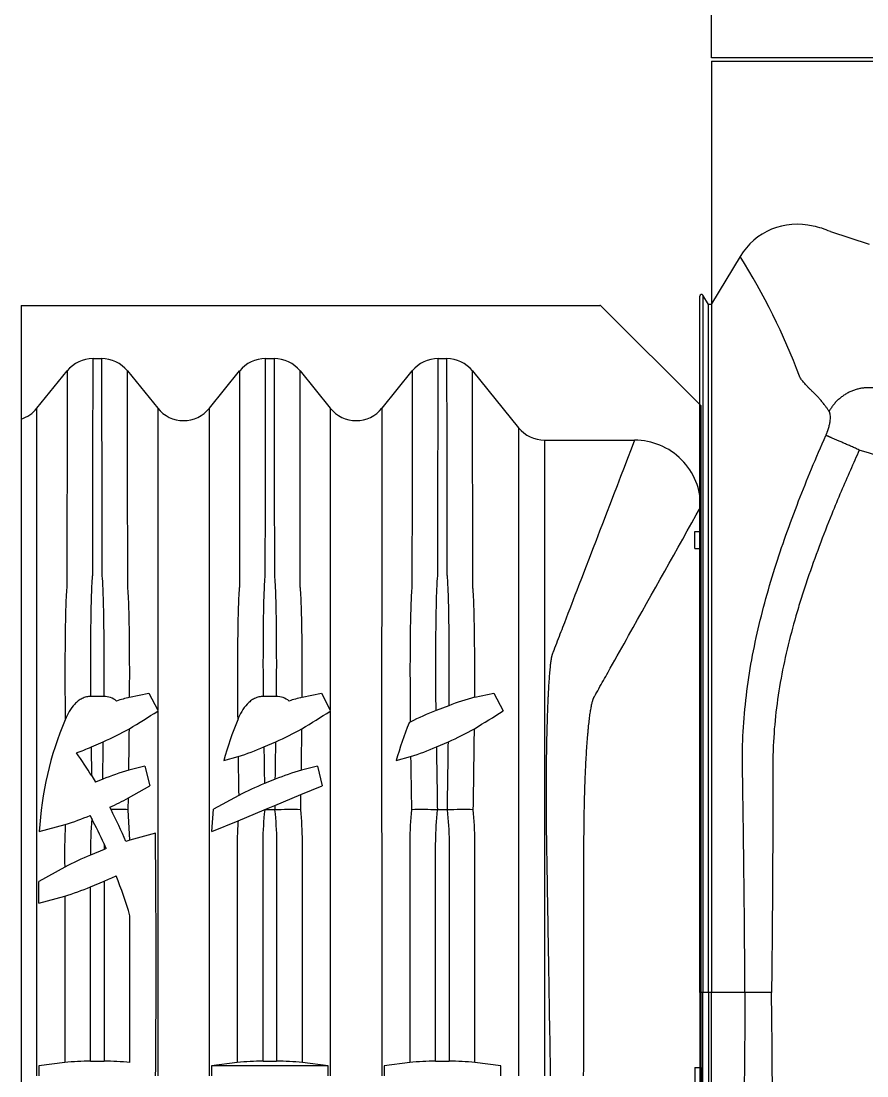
# Model space of a CAD drawing. Header units: millimetres. Extents: x -455371 to 117772, y -78417 to 116564.
# Drawn here: x -23326 to -23073.1, y 54561 to 54876.5 of the extents above; entities that cross this region are included whole.
import ezdxf

# ---------------------------------------------------------------- set-up
doc = ezdxf.new("R2010")
doc.units = ezdxf.units.MM
doc.layers.get('0').update_dxf_attribs({"color": 255})
doc.layers.add('BETON-STOP', color=141, linetype='Continuous')
doc.layers.add('Contorno-Cupolex', color=3, linetype='Continuous')
doc.layers.add('quote', color=5, linetype='Continuous', lineweight=15)

# ---------------------------------------------------------------- blocks, each defined once
blk = doc.blocks.new('Cupolex H50')
at = {"layer": 'Contorno-Cupolex', "linetype": 'Continuous'}
for p, q in [((19693.208, 10220.335), (19700.449, 10220.335)), ((19693.208, 10220.335), (19693.208, 10213.095)), ((19696.753, 10215.25), (19697.911, 10214.873)), ((19694.056, 10214.506), (19693.208, 10213.095)), ((19692.858, 10192.535), (19692.858, 10213.322)), ((19693.116, 10213.074), (19692.951, 10213.348)), ((19693.201, 10213.074), (19693.116, 10213.074)), ((19693.208, 10213.087), (19693.201, 10213.074)), ((19693.208, 10213.095), (19693.208, 10213.087)), ((19692.951, 10192.535), (19692.858, 10192.535)), ((19692.858, 10192.535), (19692.858, 10171.748)), ((19693.116, 10192.535), (19692.951, 10192.535)), ((19693.201, 10192.535), (19693.116, 10192.535)), ((19694.204, 10192.535), (19693.201, 10192.535)), ((19694.997, 10192.535), (19694.204, 10192.535)), ((19693.208, 10164.735), (19693.208, 10171.976)), ((19700.925, 10164.735), (19693.208, 10164.735))]:
    blk.add_line(p, q, dxfattribs=at)
for centre, radius, start, end in [((19695.76, 10213.483), 1.987, 76.0465, 149.0112), ((19695.909, 10213.465), 1.974, 64.6949, 80.3702), ((19677.789, 10204.197), 19.259, 20.4679, 32.3618), ((19692.908, 10213.323), 0.0499, 30.9627, 180.7224), ((19671.606, 10128.32), 84.511, 68.63581, 72.07511)]:
    blk.add_arc(centre, radius, start, end, dxfattribs=at)
for points, knots in [([(19692.951, 10213.348), (19692.951, 10211.819), (19692.951, 10210.284), (19692.951, 10208.366), (19692.951, 10207.982), (19692.951, 10207.407), (19692.951, 10207.215), (19692.951, 10206.999), (19692.951, 10206.975), (19692.951, 10206.928), (19692.951, 10206.905), (19692.951, 10206.823), (19692.951, 10206.751), (19692.951, 10206.485), (19692.951, 10206.231), (19692.951, 10205.762), (19692.951, 10205.591), (19692.951, 10205.219), (19692.951, 10205.016), (19692.951, 10204.369), (19692.951, 10203.893), (19692.951, 10203.114), (19692.951, 10202.842), (19692.951, 10202.285), (19692.951, 10202.001), (19692.951, 10201.421), (19692.951, 10201.126), (19692.951, 10200.525), (19692.951, 10200.217), (19692.951, 10199.756), (19692.951, 10199.602), (19692.951, 10199.427), (19692.951, 10199.405), (19692.951, 10199.383)], [0, 0, 0, 0, 0.5, 0.5, 0.625, 0.625, 0.6875, 0.6875, 0.6953125, 0.6953125, 0.703125, 0.703125, 0.71875, 0.71875, 0.75, 0.75, 0.765625, 0.765625, 0.78125, 0.78125, 0.8125, 0.8125, 0.828125, 0.828125, 0.84375, 0.84375, 0.859375, 0.859375, 0.875, 0.875, 0.8828125, 0.8828125, 0.8839302, 0.8839302, 0.8839302, 0.8839302]), ([(19693.116, 10192.535), (19693.116, 10193.816), (19693.116, 10195.097), (19693.116, 10197.018), (19693.116, 10197.659), (19693.116, 10198.46), (19693.116, 10198.621), (19693.116, 10198.942), (19693.116, 10199.104), (19693.116, 10199.39), (19693.116, 10199.514), (19693.116, 10199.767), (19693.116, 10199.896), (19693.116, 10200.537), (19693.116, 10201.023), (19693.116, 10201.973), (19693.116, 10202.439), (19693.116, 10203.761), (19693.116, 10204.543), (19693.116, 10205.471), (19693.116, 10205.74), (19693.116, 10206.182), (19693.116, 10206.355), (19693.116, 10206.517), (19693.116, 10206.547), (19693.116, 10206.586), (19693.116, 10206.598), (19693.116, 10206.622), (19693.116, 10206.633), (19693.116, 10206.693), (19693.116, 10206.743), (19693.116, 10206.894), (19693.116, 10206.994), (19693.116, 10207.497), (19693.116, 10207.899), (19693.116, 10209.911), (19693.116, 10211.52), (19693.116, 10213.074)], [0, 0, 0, 0, 0.0625, 0.0625, 0.09375, 0.09375, 0.101562, 0.101562, 0.109375, 0.109375, 0.117187, 0.117187, 0.125, 0.125, 0.15625, 0.15625, 0.1875, 0.1875, 0.25, 0.25, 0.28125, 0.28125, 0.3125, 0.3125, 0.320312, 0.320312, 0.324219, 0.324219, 0.328125, 0.328125, 0.34375, 0.34375, 0.375, 0.375, 0.5, 0.5, 1, 1, 1, 1]), ([(19693.201, 10213.074), (19693.201, 10211.52), (19693.201, 10209.911), (19693.201, 10207.899), (19693.201, 10207.497), (19693.201, 10206.994), (19693.201, 10206.894), (19693.201, 10206.743), (19693.201, 10206.693), (19693.201, 10206.633), (19693.201, 10206.622), (19693.201, 10206.598), (19693.201, 10206.586), (19693.201, 10206.547), (19693.201, 10206.517), (19693.201, 10206.355), (19693.201, 10206.182), (19693.201, 10205.74), (19693.201, 10205.471), (19693.201, 10204.543), (19693.201, 10203.761), (19693.201, 10202.439), (19693.201, 10201.973), (19693.201, 10201.023), (19693.201, 10200.537), (19693.201, 10199.896), (19693.201, 10199.767), (19693.201, 10199.514), (19693.201, 10199.39), (19693.201, 10199.104), (19693.201, 10198.942), (19693.201, 10198.621), (19693.201, 10198.46), (19693.201, 10197.659), (19693.201, 10197.018), (19693.201, 10195.097), (19693.201, 10193.816), (19693.201, 10192.535)], [0, 0, 0, 0, 0.5, 0.5, 0.625, 0.625, 0.65625, 0.65625, 0.671875, 0.671875, 0.675781, 0.675781, 0.679688, 0.679688, 0.6875, 0.6875, 0.71875, 0.71875, 0.75, 0.75, 0.8125, 0.8125, 0.84375, 0.84375, 0.875, 0.875, 0.882813, 0.882813, 0.890625, 0.890625, 0.898438, 0.898438, 0.90625, 0.90625, 0.9375, 0.9375, 1, 1, 1, 1]), ([(19696.715, 10209.882), (19696.707, 10209.895), (19696.69, 10209.92), (19696.665, 10209.956), (19696.64, 10209.991), (19696.615, 10210.025), (19696.591, 10210.058), (19696.55, 10210.112), (19696.494, 10210.183), (19696.423, 10210.268), (19696.354, 10210.344), (19696.292, 10210.405), (19696.247, 10210.447), (19696.214, 10210.478), (19696.185, 10210.508), (19696.143, 10210.55), (19696.094, 10210.6), (19696.04, 10210.658), (19695.991, 10210.71), (19695.932, 10210.776), (19695.885, 10210.835), (19695.854, 10210.885), (19695.842, 10210.908), (19695.836, 10210.922), (19695.833, 10210.928), (19695.832, 10210.932)], [0, 0, 0, 0, 0.020834, 0.041499, 0.061995, 0.082327, 0.102494, 0.1225, 0.183394, 0.244692, 0.305517, 0.365952, 0.407549, 0.429262, 0.459619, 0.493771, 0.556586, 0.619732, 0.683579, 0.744962, 0.871925, 0.935861, 0.967747, 0.983808, 1, 1, 1, 1]), ([(19696.619, 10209.166), (19696.622, 10209.173), (19696.629, 10209.189), (19696.639, 10209.213), (19696.649, 10209.237), (19696.658, 10209.262), (19696.671, 10209.298), (19696.688, 10209.345), (19696.711, 10209.423), (19696.734, 10209.516), (19696.751, 10209.618), (19696.756, 10209.707), (19696.753, 10209.769), (19696.745, 10209.81), (19696.737, 10209.838), (19696.728, 10209.862), (19696.72, 10209.875), (19696.715, 10209.882)], [0, 0, 0, 0, 0.025114, 0.050251, 0.075451, 0.100753, 0.126198, 0.189041, 0.252473, 0.377155, 0.504216, 0.628011, 0.754462, 0.81453, 0.875317, 0.937064, 1, 1, 1, 1]), ([(19694.204, 10192.535), (19694.201, 10193), (19694.195, 10193.932), (19694.182, 10195.335), (19694.168, 10196.624), (19694.152, 10197.796), (19694.141, 10198.585), (19694.133, 10199.112), (19694.127, 10199.469), (19694.134, 10200.097), (19694.19, 10200.998), (19694.328, 10202.07), (19694.597, 10203.479), (19694.973, 10204.852), (19695.427, 10206.202), (19695.795, 10207.192), (19696.194, 10208.185), (19696.475, 10208.833), (19696.619, 10209.166)], [0, 0, 0, 0, 0.081858, 0.164277, 0.247255, 0.309067, 0.370865, 0.386322, 0.40194, 0.433686, 0.497156, 0.560794, 0.624159, 0.750052, 0.811351, 0.87539, 0.93616, 1, 1, 1, 1]), ([(19697.616, 10208.729), (19697.527, 10208.528), (19697.343, 10208.117), (19697.069, 10207.48), (19696.755, 10206.724), (19696.415, 10205.856), (19696.124, 10205.045), (19695.909, 10204.392), (19695.709, 10203.738), (19695.485, 10202.915), (19695.27, 10201.916), (19695.118, 10200.908), (19695.05, 10200.064), (19695.036, 10199.515), (19695.035, 10199.26), (19695.035, 10199.086), (19695.036, 10198.603), (19695.034, 10197.811), (19695.03, 10196.404), (19695.021, 10194.997), (19695.009, 10193.59), (19695.001, 10192.887), (19694.997, 10192.535)], [0, 0, 0, 0, 0.039685, 0.081401, 0.12514, 0.187502, 0.249718, 0.280702, 0.311603, 0.373204, 0.434675, 0.49602, 0.557011, 0.587479, 0.595205, 0.603053, 0.61891, 0.682454, 0.745963, 0.872985, 0.936476, 1, 1, 1, 1]), ([(19692.951, 10199.383), (19692.951, 10199.251), (19692.951, 10199.12), (19692.951, 10198.681), (19692.951, 10198.373), (19692.951, 10197.452), (19692.951, 10196.837), (19692.951, 10194.993), (19692.951, 10193.764), (19692.951, 10192.535)], [0.8839302, 0.8839302, 0.8839302, 0.8839302, 0.890625, 0.890625, 0.90625, 0.90625, 0.9375, 0.9375, 1, 1, 1, 1]), ([(19692.951, 10185.719), (19692.951, 10185.84), (19692.951, 10185.961), (19692.951, 10186.389), (19692.951, 10186.697), (19692.951, 10187.619), (19692.951, 10188.233), (19692.951, 10190.077), (19692.951, 10191.306), (19692.951, 10192.535)], [0.8844651, 0.8844651, 0.8844651, 0.8844651, 0.890625, 0.890625, 0.90625, 0.90625, 0.9375, 0.9375, 1, 1, 1, 1]), ([(19693.116, 10192.535), (19693.116, 10191.89), (19693.116, 10191.245), (19693.116, 10189.955), (19693.116, 10189.309), (19693.116, 10188.019), (19693.116, 10187.374), (19693.116, 10186.406), (19693.116, 10186.083), (19693.116, 10185.44), (19693.116, 10185.117), (19693.116, 10184.478), (19693.116, 10184.165), (19693.116, 10183.551), (19693.116, 10183.249), (19693.116, 10182.657), (19693.116, 10182.365), (19693.116, 10181.811), (19693.116, 10181.544), (19693.116, 10180.784), (19693.116, 10180.317), (19693.116, 10179.729), (19693.116, 10179.548), (19693.116, 10179.222), (19693.116, 10179.074), (19693.116, 10178.693), (19693.116, 10178.525), (19693.116, 10178.326), (19693.116, 10178.225), (19693.116, 10178.024), (19693.116, 10177.924), (19693.116, 10177.723), (19693.116, 10177.623), (19693.116, 10177.321), (19693.116, 10177.121), (19693.116, 10176.719), (19693.116, 10176.518), (19693.116, 10175.916), (19693.116, 10175.515), (19693.116, 10174.712), (19693.116, 10174.311), (19693.116, 10173.271), (19693.116, 10172.633), (19693.116, 10171.996)], [0, 0, 0, 0, 0.032927, 0.032927, 0.065853, 0.065853, 0.09878, 0.09878, 0.115243, 0.115243, 0.131706, 0.131706, 0.14817, 0.14817, 0.164633, 0.164633, 0.181096, 0.181096, 0.197559, 0.197559, 0.230486, 0.230486, 0.246949, 0.246949, 0.263413, 0.263413, 0.296339, 0.296339, 0.329266, 0.329266, 0.362192, 0.362192, 0.395119, 0.395119, 0.460972, 0.460972, 0.526825, 0.526825, 0.658531, 0.658531, 0.790238, 0.790238, 1, 1, 1, 1]), ([(19693.201, 10171.996), (19693.201, 10172.633), (19693.201, 10173.271), (19693.201, 10174.311), (19693.201, 10174.712), (19693.201, 10175.515), (19693.201, 10175.916), (19693.201, 10176.518), (19693.201, 10176.719), (19693.201, 10177.121), (19693.201, 10177.321), (19693.201, 10177.623), (19693.201, 10177.723), (19693.201, 10177.924), (19693.201, 10178.024), (19693.201, 10178.225), (19693.201, 10178.326), (19693.201, 10178.525), (19693.201, 10178.693), (19693.201, 10179.074), (19693.201, 10179.222), (19693.201, 10179.548), (19693.201, 10179.729), (19693.201, 10180.317), (19693.201, 10180.784), (19693.201, 10181.544), (19693.201, 10181.811), (19693.201, 10182.365), (19693.201, 10182.657), (19693.201, 10183.249), (19693.201, 10183.551), (19693.201, 10184.165), (19693.201, 10184.478), (19693.201, 10185.117), (19693.201, 10185.44), (19693.201, 10186.083), (19693.201, 10186.406), (19693.201, 10187.374), (19693.201, 10188.019), (19693.201, 10189.309), (19693.201, 10189.955), (19693.201, 10191.245), (19693.201, 10191.89), (19693.201, 10192.535)], [0, 0, 0, 0, 0.209762, 0.209762, 0.341469, 0.341469, 0.473175, 0.473175, 0.539028, 0.539028, 0.604881, 0.604881, 0.637808, 0.637808, 0.670734, 0.670734, 0.703661, 0.703661, 0.736587, 0.736587, 0.753051, 0.753051, 0.769514, 0.769514, 0.802441, 0.802441, 0.818904, 0.818904, 0.835367, 0.835367, 0.85183, 0.85183, 0.868294, 0.868294, 0.884757, 0.884757, 0.90122, 0.90122, 0.934147, 0.934147, 0.967073, 0.967073, 1, 1, 1, 1]), ([(19694.204, 10192.535), (19694.196, 10191.132), (19694.183, 10189.729), (19694.161, 10187.975), (19694.157, 10187.624), (19694.15, 10187.098), (19694.147, 10186.923), (19694.142, 10186.572), (19694.14, 10186.397), (19694.136, 10186.134), (19694.134, 10186.047), (19694.131, 10185.871), (19694.13, 10185.783), (19694.129, 10185.648), (19694.129, 10185.603), (19694.129, 10185.513), (19694.13, 10185.468), (19694.131, 10185.333), (19694.133, 10185.243), (19694.145, 10184.793), (19694.167, 10184.434), (19694.219, 10183.895), (19694.239, 10183.716), (19694.285, 10183.358), (19694.31, 10183.179), (19694.396, 10182.644), (19694.463, 10182.291), (19694.692, 10181.241), (19694.881, 10180.552), (19695.203, 10179.533), (19695.317, 10179.195), (19695.554, 10178.525), (19695.678, 10178.193), (19696.062, 10177.202), (19696.335, 10176.551), (19696.619, 10175.905)], [0, 0, 0, 0, 0.25, 0.25, 0.3125, 0.3125, 0.34375, 0.34375, 0.375, 0.375, 0.390625, 0.390625, 0.40625, 0.40625, 0.414062, 0.414062, 0.421875, 0.421875, 0.4375, 0.4375, 0.5, 0.5, 0.53125, 0.53125, 0.5625, 0.5625, 0.625, 0.625, 0.75, 0.75, 0.8125, 0.8125, 0.875, 0.875, 1, 1, 1, 1]), ([(19697.616, 10176.341), (19697.331, 10176.975), (19697.057, 10177.611), (19696.667, 10178.572), (19696.541, 10178.894), (19696.298, 10179.54), (19696.182, 10179.865), (19695.851, 10180.841), (19695.655, 10181.496), (19695.414, 10182.489), (19695.342, 10182.822), (19695.25, 10183.325), (19695.222, 10183.493), (19695.172, 10183.829), (19695.149, 10183.997), (19695.091, 10184.501), (19695.064, 10184.838), (19695.045, 10185.259), (19695.042, 10185.344), (19695.039, 10185.47), (19695.038, 10185.513), (19695.037, 10185.597), (19695.036, 10185.639), (19695.035, 10185.766), (19695.035, 10185.853), (19695.035, 10186.027), (19695.035, 10186.115), (19695.036, 10186.379), (19695.035, 10186.556), (19695.035, 10186.907), (19695.035, 10187.083), (19695.033, 10187.611), (19695.032, 10187.963), (19695.025, 10189.721), (19695.013, 10191.128), (19694.997, 10192.535)], [0, 0, 0, 0, 0.125, 0.125, 0.1875, 0.1875, 0.25, 0.25, 0.375, 0.375, 0.4375, 0.4375, 0.46875, 0.46875, 0.5, 0.5, 0.5625, 0.5625, 0.578125, 0.578125, 0.585938, 0.585938, 0.59375, 0.59375, 0.609375, 0.609375, 0.625, 0.625, 0.65625, 0.65625, 0.6875, 0.6875, 0.75, 0.75, 1, 1, 1, 1])]:
    blk.add_open_spline(points, degree=3, knots=knots, dxfattribs=at)
for points, weights in [([(19698.2, 10210.553), (19697.215, 10210.798), (19696.715, 10209.882)], [1, 0.774238593572, 1]), ([(19697.616, 10208.729), (19696.875, 10209.061), (19696.619, 10209.166)], [1, 0.837824847311, 1])]:
    blk.add_rational_spline(points, weights, degree=2, dxfattribs=at)
blk = doc.blocks.new('*U2202')
at = {"xscale": 10.01836209701863, "yscale": 10.01836209701863, "zscale": 10.01836209701863}
for p in [(-197854.97, -101829.74), (-197854.97, -102387.76)]:
    blk.add_blockref('Cupolex H50', p, dxfattribs=at)
blk = doc.blocks.new('*U2203')
at = {"layer": 'quote', "color": 0, "linetype": 'ByBlock', "lineweight": -2, "transparency": 16777216}
blk.add_blockref('*U2202', (1345, 0), dxfattribs=at)
blk = doc.blocks.new('Bs H50 tacca 4')
at = {"layer": 'BETON-STOP'}
for p, q in [((19692.858, 10009.839), (19692.858, 10055.839)), ((19672.558, 10032.589), (19672.558, 10033.089)), ((19672.747, 10032.589), (19672.747, 10033.089)), ((19672.558, 10032.589), (19672.558, 10017.089)), ((19672.747, 10032.589), (19672.558, 10032.589)), ((19678.543, 10032.839), (19678.543, 10032.539)), ((19682.024, 10032.539), (19682.024, 10032.839)), ((19683.693, 10032.839), (19683.693, 10032.539)), ((19687.174, 10032.539), (19687.174, 10032.839)), ((19692.324, 10032.539), (19692.324, 10032.839)), ((19678.543, 10032.539), (19679.31, 10032.441)), ((19680.484, 10032.402), (19680.083, 10032.402)), ((19681.257, 10032.441), (19682.024, 10032.539)), ((19683.693, 10032.539), (19684.46, 10032.441)), ((19683.693, 10032.539), (19687.174, 10032.539)), ((19685.634, 10032.402), (19685.233, 10032.402)), ((19686.407, 10032.441), (19687.174, 10032.539)), ((19690.784, 10032.402), (19690.383, 10032.402)), ((19690.383, 10027.026), (19690.383, 10032.402)), ((19690.784, 10032.402), (19690.784, 10027.192)), ((19691.557, 10032.441), (19692.324, 10032.539)), ((19692.324, 10027.682), (19691.557, 10027.47)), ((19692.324, 10027.682), (19692.324, 10027.032)), ((19690.784, 10027.192), (19690.383, 10027.026)), ((19691.557, 10026.608), (19692.324, 10027.032)), ((19690.319, 10026.054), (19690.383, 10026.08)), ((19690.319, 10026.054), (19690.383, 10025.911)), ((19690.383, 10026.08), (19690.784, 10026.246)), ((19690.383, 10025.911), (19690.383, 10026.08)), ((19688.849, 10025.593), (19689.611, 10025.802)), ((19689.611, 10025.802), (19689.732, 10025.838)), ((19689.611, 10025.802), (19689.661, 10024.891)), ((19687.166, 10025.545), (19686.383, 10025.221)), ((19687.166, 10025.545), (19687.111, 10024.873)), ((19692.316, 10025.545), (19691.54, 10025.33)), ((19686.383, 10025.221), (19685.603, 10024.898)), ((19690.751, 10025.156), (19690.799, 10025.064)), ((19680.135, 10024.899), (19680.142, 10024.899)), ((19680.142, 10024.899), (19680.425, 10024.899)), ((19680.425, 10024.899), (19680.432, 10024.899)), ((19684.511, 10024.891), (19684.504, 10024.442)), ((19685.282, 10024.765), (19684.504, 10024.442)), ((19685.282, 10024.765), (19685.285, 10024.899)), ((19685.582, 10024.889), (19685.282, 10024.765)), ((19685.285, 10024.899), (19685.292, 10024.899)), ((19685.292, 10024.899), (19685.575, 10024.899)), ((19685.575, 10024.899), (19685.582, 10024.899)), ((19685.603, 10024.898), (19685.582, 10024.899)), ((19685.582, 10024.899), (19685.582, 10024.889)), ((19685.603, 10024.898), (19685.582, 10024.889)), ((19686.363, 10024.466), (19687.111, 10024.873)), ((19689.661, 10024.891), (19689.655, 10024.542)), ((19690.212, 10024.817), (19690.175, 10024.889)), ((19684.504, 10024.442), (19683.87, 10024.18)), ((19689.655, 10024.542), (19689.02, 10024.18)), ((19684.01, 10023.589), (19683.87, 10024.18)), ((19685.27, 10023.984), (19685.595, 10024.114)), ((19689.16, 10023.589), (19689.02, 10024.18)), ((19690.42, 10023.984), (19690.634, 10024.07)), ((19690.748, 10023.884), (19690.634, 10024.07)), ((19690.748, 10023.884), (19690.76, 10023.017)), ((19681.661, 10023.424), (19681.23, 10023.304)), ((19684.01, 10023.589), (19684.492, 10023.714)), ((19686.811, 10023.424), (19686.38, 10023.304)), ((19689.16, 10023.589), (19689.642, 10023.714)), ((19680.46, 10023.017), (19680.105, 10022.862)), ((19685.61, 10023.017), (19685.255, 10022.862)), ((19690.76, 10023.017), (19690.405, 10022.862)), ((19681.242, 10022.278), (19681.279, 10022.298)), ((19678.745, 10021.408), (19678.47, 10021.943)), ((19680.094, 10021.787), (19680.471, 10021.933)), ((19683.631, 10021.95), (19683.62, 10021.943)), ((19683.62, 10021.943), (19683.631, 10021.923)), ((19683.895, 10021.408), (19683.631, 10021.923)), ((19688.781, 10021.95), (19688.77, 10021.943)), ((19688.77, 10021.943), (19688.781, 10021.923)), ((19689.045, 10021.408), (19688.781, 10021.923)), ((19679.319, 10021.534), (19678.745, 10021.408)), ((19684.469, 10021.534), (19683.895, 10021.408)), ((19689.619, 10021.534), (19689.045, 10021.408)), ((19685.243, 10021.508), (19685.624, 10021.508)), ((19690.393, 10021.508), (19690.774, 10021.508)), ((19672.747, 10017.089), (19672.558, 10017.089)), ((19672.558, 10017.089), (19672.558, 10016.589)), ((19672.747, 10017.089), (19672.747, 10016.589)), ((19672.558, 10016.589), (19672.558, 10012.839)), ((19672.747, 10016.589), (19672.558, 10016.589)), ((19677.236, 10013.858), (19674.546, 10013.858)), ((19679.383, 10011.794), (19678.008, 10013.488)), ((19672.558, 10012.839), (19675.568, 10009.839)), ((19682.085, 10012.905), (19681.184, 10011.794)), ((19684.533, 10011.794), (19683.631, 10012.905)), ((19687.235, 10012.905), (19686.334, 10011.794)), ((19689.683, 10011.794), (19688.781, 10012.905)), ((19692.385, 10012.905), (19691.484, 10011.794)), ((19680.411, 10011.424), (19680.156, 10011.424)), ((19685.561, 10011.424), (19685.306, 10011.424)), ((19690.711, 10011.424), (19690.456, 10011.424)), ((19675.568, 10009.839), (19675.579, 10009.839)), ((19692.858, 10009.839), (19675.579, 10009.839))]:
    blk.add_line(p, q, dxfattribs=at)
for centre, radius, start, end in [((2553.481, 10023.349), 17123.758, 359.9682458, 0.0317539), ((20065.034, 10029.518), 376.206, 179.49431, 180.5979), ((19680.019, 10038.91), 6.508, 263.7467, 270.5633), ((19680.536, 10039.148), 6.746, 269.5571, 276.1329), ((19685.169, 10038.91), 6.508, 263.7467, 270.5633), ((19685.686, 10039.148), 6.746, 269.5571, 276.1329), ((19690.319, 10038.91), 6.508, 263.7467, 270.5633), ((19690.836, 10039.148), 6.746, 269.5571, 276.1329), ((19705.558, 10032.839), 16.65, 196.695, 201.0224), ((19693.647, 10020.46), 7.315, 106.6014, 113.039), ((19694.484, 10017.116), 10.725, 112.48, 114.6154), ((19687.603, 10034.049), 8.426, 292.1768, 297.9822), ((19671.171, 10026.231), 20.389, 357.4673, 1.0599), ((19679.604, 10026.035), 11.182, 355.4915, 1.0836), ((19703.083, 10031.488), 14.498, 202.9378, 207.0784), ((19705.558, 10032.839), 16.682, 204.537, 207.423), ((19693.586, 10018.449), 7.179, 106.5599, 112.8486), ((19682.218, 10026.124), 10.115, 337.204, 356.7172), ((20031.969, 10018.655), 352.663, 178.9869, 179.37962), ((19679.654, 10033.818), 8.932, 268.1218, 273.0874), ((20098.832, 10017.694), 418.759, 179.01414, 179.29279), ((19680.913, 10033.818), 8.932, 266.9126, 271.8782), ((19237.634, 10017.317), 442.863, 0.73746, 0.98095), ((19111.745, 10015.246), 569.543, 0.81069, 0.97029), ((19684.804, 10033.818), 8.932, 268.1218, 273.0874), ((19693.121, 10018.237), 7.195, 113.8499, 118.8003), ((19689.941, 10032.001), 7.116, 267.7431, 271.8822), ((19682.588, 10031.697), 8.157, 291.6267, 297.5629), ((19250.396, 10017.257), 436.026, 0.79467, 0.94735), ((19336.282, 10018.626), 349.356, 0.7202, 0.90021), ((19682.612, 10030.383), 6.93, 285.7431, 292.5557), ((20008.511, 10018.99), 323.28, 179.11496, 179.31372), ((19687.762, 10030.383), 6.93, 285.7431, 292.5557), ((20013.661, 10018.99), 323.28, 179.11496, 179.31372), ((19701.177, 10030.356), 12.274, 211.8239, 215.6812), ((19669.39, 10026.959), 12.77, 338.5951, 343.9327), ((19925.582, 10020.051), 241.117, 179.12954, 179.42423), ((19674.405, 10027.002), 12.912, 338.1933, 343.9131), ((19930.732, 10020.051), 241.117, 179.12954, 179.42423), ((19683.074, 10017.184), 6.392, 106.7661, 114.1399), ((19688.224, 10017.184), 6.392, 106.7661, 114.1399), ((19694.279, 10014.933), 8.817, 110.3864, 113.5188), ((19682.961, 10016.173), 7.274, 113.1216, 119.9777), ((19688.111, 10016.173), 7.274, 113.1216, 119.9777), ((19693.261, 10016.173), 7.274, 113.1216, 119.9777), ((19698.453, 9990.638), 37.139, 120.9975, 122.5513), ((19703.713, 9990.459), 37.349, 121.0006, 122.527), ((19708.863, 9990.459), 37.349, 121.0006, 122.527), ((19677.832, 10028.868), 7.42, 290.8357, 297.3599), ((19677.802, 10027.504), 6.159, 284.2636, 291.852), ((19683.423, 10025.861), 4.451, 283.5966, 288.8246), ((19685.256, 10022.14), 0.633, 231.1137, 268.7361), ((19688.573, 10025.861), 4.451, 283.5966, 288.8246), ((19690.406, 10022.14), 0.633, 231.1137, 268.7361), ((19674.551, 10015.839), 1.981, 179.6725, 269.8751), ((19677.234, 10012.863), 0.995, 38.9222, 89.9155), ((19682.858, 10012.283), 0.992, 38.8507, 141.1493), ((19688.008, 10012.283), 0.992, 38.8507, 141.1493), ((19693.158, 10012.283), 0.992, 107.5957, 141.1493), ((19680.157, 10012.419), 0.995, 218.9229, 269.9147), ((19680.409, 10012.419), 0.996, 270.0934, 321.069), ((19685.307, 10012.419), 0.995, 218.9229, 269.9147), ((19685.559, 10012.419), 0.996, 270.0934, 321.069), ((19690.457, 10012.419), 0.995, 218.9229, 269.9147), ((19690.709, 10012.419), 0.996, 270.0934, 321.069)]:
    blk.add_arc(centre, radius, start, end, dxfattribs=at)
for points, knots in [([(19676.066, 10032.839), (19676.064, 10031.666), (19676.062, 10030.493), (19676.06, 10028.733), (19676.059, 10028.146), (19676.058, 10027.266), (19676.058, 10026.973), (19676.057, 10026.607), (19676.057, 10026.533), (19676.057, 10026.387), (19676.057, 10026.314), (19676.057, 10026.204), (19676.057, 10026.167), (19676.057, 10026.111), (19676.057, 10026.093), (19676.057, 10026.056), (19676.057, 10026.037), (19676.057, 10025.982), (19676.057, 10025.946), (19676.057, 10025.896), (19676.057, 10025.88), (19676.056, 10025.849), (19676.056, 10025.833), (19676.056, 10025.756), (19676.056, 10025.696), (19676.055, 10025.576), (19676.055, 10025.515), (19676.053, 10025.334), (19676.052, 10025.215), (19676.048, 10024.983), (19676.046, 10024.869), (19676.041, 10024.644), (19676.038, 10024.532), (19676.032, 10024.311), (19676.028, 10024.202), (19676.022, 10024.04), (19676.02, 10023.986), (19676.016, 10023.88), (19676.014, 10023.827), (19676.007, 10023.671), (19676.002, 10023.57), (19675.992, 10023.375), (19675.986, 10023.28), (19675.975, 10023.096), (19675.969, 10023.007), (19675.957, 10022.834), (19675.95, 10022.751), (19675.94, 10022.631), (19675.936, 10022.592), (19675.929, 10022.515), (19675.926, 10022.478), (19675.915, 10022.369), (19675.908, 10022.3), (19675.892, 10022.171), (19675.885, 10022.111), (19675.869, 10021.998), (19675.861, 10021.946), (19675.844, 10021.849), (19675.836, 10021.805), (19675.819, 10021.725), (19675.81, 10021.69), (19675.797, 10021.642), (19675.793, 10021.628), (19675.786, 10021.607), (19675.784, 10021.6), (19675.78, 10021.588), (19675.777, 10021.582), (19675.773, 10021.57), (19675.771, 10021.565), (19675.766, 10021.555), (19675.764, 10021.55), (19675.761, 10021.543), (19675.76, 10021.541), (19675.758, 10021.537), (19675.757, 10021.535), (19675.754, 10021.531), (19675.753, 10021.529), (19675.751, 10021.525), (19675.75, 10021.523), (19675.747, 10021.519), (19675.746, 10021.516), (19675.744, 10021.512), (19675.742, 10021.51), (19675.74, 10021.505), (19675.738, 10021.502), (19675.735, 10021.497), (19675.734, 10021.495), (19675.727, 10021.482), (19675.721, 10021.472), (19675.704, 10021.441), (19675.693, 10021.421), (19675.636, 10021.319), (19675.59, 10021.238), (19675.453, 10020.994), (19675.362, 10020.831), (19675.088, 10020.343), (19674.906, 10020.017), (19674.006, 10018.411), (19673.288, 10017.131), (19672.57, 10015.85)], [0, 0, 0, 0, 0.063018, 0.063018, 0.094527, 0.094527, 0.110281, 0.110281, 0.11422, 0.11422, 0.118158, 0.118158, 0.120128, 0.120128, 0.121112, 0.121112, 0.122097, 0.122097, 0.124066, 0.124066, 0.125051, 0.125051, 0.126036, 0.126036, 0.129974, 0.129974, 0.133913, 0.133913, 0.14179, 0.14179, 0.149667, 0.149667, 0.157545, 0.157545, 0.165422, 0.165422, 0.16936, 0.16936, 0.173299, 0.173299, 0.181176, 0.181176, 0.189054, 0.189054, 0.196931, 0.196931, 0.204808, 0.204808, 0.208747, 0.208747, 0.212685, 0.212685, 0.220562, 0.220562, 0.22844, 0.22844, 0.236317, 0.236317, 0.244194, 0.244194, 0.252071, 0.252071, 0.25601, 0.25601, 0.257979, 0.257979, 0.259949, 0.259949, 0.261918, 0.261918, 0.263887, 0.263887, 0.264872, 0.264872, 0.265857, 0.265857, 0.266841, 0.266841, 0.267826, 0.267826, 0.268811, 0.268811, 0.269795, 0.269795, 0.27078, 0.27078, 0.271764, 0.271764, 0.275703, 0.275703, 0.28358, 0.28358, 0.315089, 0.315089, 0.378107, 0.378107, 0.504143, 0.504143, 1, 1, 1, 1]), ([(19674.546, 10013.858), (19675.104, 10015.309), (19675.661, 10016.759), (19676.36, 10018.577), (19676.501, 10018.944), (19676.712, 10019.494), (19676.782, 10019.677), (19676.888, 10019.952), (19676.923, 10020.043), (19676.967, 10020.158), (19676.976, 10020.181), (19676.989, 10020.215), (19676.994, 10020.227), (19676.999, 10020.241), (19677, 10020.244), (19677.003, 10020.25), (19677.004, 10020.253), (19677.006, 10020.258), (19677.007, 10020.261), (19677.009, 10020.266), (19677.01, 10020.268), (19677.011, 10020.273), (19677.012, 10020.276), (19677.014, 10020.281), (19677.014, 10020.284), (19677.016, 10020.289), (19677.017, 10020.292), (19677.018, 10020.298), (19677.019, 10020.302), (19677.021, 10020.311), (19677.023, 10020.318), (19677.026, 10020.333), (19677.028, 10020.341), (19677.031, 10020.358), (19677.032, 10020.366), (19677.035, 10020.384), (19677.037, 10020.393), (19677.042, 10020.422), (19677.045, 10020.442), (19677.054, 10020.507), (19677.06, 10020.555), (19677.072, 10020.663), (19677.078, 10020.723), (19677.089, 10020.854), (19677.094, 10020.924), (19677.105, 10021.074), (19677.11, 10021.154), (19677.12, 10021.324), (19677.125, 10021.414), (19677.132, 10021.556), (19677.134, 10021.604), (19677.138, 10021.704), (19677.141, 10021.755), (19677.147, 10021.91), (19677.151, 10022.018), (19677.158, 10022.24), (19677.161, 10022.355), (19677.168, 10022.591), (19677.17, 10022.713), (19677.176, 10022.963), (19677.178, 10023.092), (19677.181, 10023.29), (19677.182, 10023.357), (19677.183, 10023.492), (19677.184, 10023.56), (19677.186, 10023.764), (19677.187, 10023.903), (19677.188, 10024.183), (19677.189, 10024.324), (19677.188, 10024.612), (19677.188, 10024.757), (19677.186, 10025.052), (19677.185, 10025.202), (19677.183, 10025.426), (19677.182, 10025.5), (19677.18, 10025.649), (19677.179, 10025.724), (19677.178, 10025.817), (19677.177, 10025.835), (19677.177, 10025.873), (19677.176, 10025.891), (19677.176, 10025.947), (19677.175, 10025.983), (19677.174, 10026.038), (19677.174, 10026.057), (19677.173, 10026.093), (19677.173, 10026.112), (19677.172, 10026.167), (19677.171, 10026.203), (19677.17, 10026.313), (19677.168, 10026.387), (19677.166, 10026.533), (19677.165, 10026.606), (19677.159, 10026.973), (19677.154, 10027.266), (19677.139, 10028.146), (19677.13, 10028.733), (19677.101, 10030.493), (19677.082, 10031.666), (19677.062, 10032.839)], [0, 0, 0, 0, 0.497274, 0.497274, 0.622956, 0.622956, 0.685796, 0.685796, 0.717217, 0.717217, 0.725072, 0.725072, 0.728999, 0.728999, 0.729981, 0.729981, 0.730963, 0.730963, 0.731945, 0.731945, 0.732927, 0.732927, 0.733909, 0.733909, 0.734891, 0.734891, 0.735873, 0.735873, 0.736854, 0.736854, 0.738818, 0.738818, 0.740782, 0.740782, 0.742746, 0.742746, 0.74471, 0.74471, 0.748637, 0.748637, 0.756492, 0.756492, 0.764347, 0.764347, 0.772202, 0.772202, 0.780057, 0.780057, 0.787913, 0.787913, 0.79184, 0.79184, 0.795768, 0.795768, 0.803623, 0.803623, 0.811478, 0.811478, 0.819333, 0.819333, 0.827188, 0.827188, 0.831116, 0.831116, 0.835043, 0.835043, 0.842898, 0.842898, 0.850753, 0.850753, 0.858608, 0.858608, 0.866463, 0.866463, 0.870391, 0.870391, 0.874319, 0.874319, 0.8753, 0.8753, 0.876282, 0.876282, 0.878246, 0.878246, 0.879228, 0.879228, 0.88021, 0.88021, 0.882174, 0.882174, 0.886101, 0.886101, 0.890029, 0.890029, 0.905739, 0.905739, 0.937159, 0.937159, 1, 1, 1, 1]), ([(19678.008, 10013.488), (19678.008, 10013.537), (19678.008, 10013.586), (19678.008, 10013.842), (19678.008, 10014.05), (19678.008, 10014.679), (19678.008, 10015.102), (19678.008, 10016.377), (19678.008, 10017.238), (19678.008, 10018.314), (19678.008, 10018.529), (19678.008, 10018.96), (19678.008, 10019.175), (19678.008, 10019.497), (19678.008, 10019.604), (19678.008, 10019.739), (19678.008, 10019.766), (19678.008, 10019.807), (19678.008, 10019.82), (19678.008, 10019.84), (19678.008, 10019.847), (19678.008, 10019.861), (19678.008, 10019.867), (19678.008, 10019.881), (19678.008, 10019.887), (19678.008, 10019.897), (19678.008, 10019.9), (19678.008, 10019.906), (19678.008, 10019.909), (19678.008, 10019.917), (19678.008, 10019.923), (19678.008, 10019.935), (19678.008, 10019.941), (19678.008, 10019.96), (19678.008, 10019.974), (19678.008, 10019.995), (19678.008, 10020.003), (19678.008, 10020.018), (19678.008, 10020.026), (19678.008, 10020.066), (19678.008, 10020.102), (19678.008, 10020.182), (19678.008, 10020.226), (19678.008, 10020.368), (19678.008, 10020.477), (19678.008, 10020.724), (19678.008, 10020.862), (19678.008, 10021.165), (19678.008, 10021.33), (19678.008, 10021.685), (19678.008, 10021.874), (19678.008, 10022.273), (19678.008, 10022.483), (19678.008, 10022.811), (19678.008, 10022.923), (19678.008, 10023.15), (19678.008, 10023.265), (19678.008, 10023.614), (19678.008, 10023.853), (19678.008, 10024.337), (19678.008, 10024.582), (19678.008, 10024.96), (19678.008, 10025.087), (19678.008, 10025.28), (19678.008, 10025.345), (19678.008, 10025.476), (19678.008, 10025.542), (19678.008, 10025.677), (19678.008, 10025.747), (19678.008, 10025.837), (19678.008, 10025.856), (19678.008, 10025.893), (19678.008, 10025.911), (19678.008, 10025.967), (19678.008, 10026.005), (19678.008, 10026.084), (19678.008, 10026.125), (19678.008, 10026.21), (19678.008, 10026.254), (19678.008, 10026.383), (19678.008, 10026.47), (19678.008, 10026.901), (19678.008, 10027.244), (19678.008, 10028.275), (19678.008, 10028.963), (19678.008, 10030.338), (19678.008, 10031.026), (19678.008, 10032.089), (19678.008, 10032.464), (19678.008, 10032.839)], [0, 0, 0, 0, 0.016163, 0.016163, 0.085094, 0.085094, 0.222956, 0.222956, 0.498682, 0.498682, 0.567613, 0.567613, 0.636544, 0.636544, 0.67101, 0.67101, 0.679626, 0.679626, 0.683934, 0.683934, 0.686089, 0.686089, 0.688243, 0.688243, 0.690397, 0.690397, 0.691474, 0.691474, 0.692551, 0.692551, 0.694705, 0.694705, 0.696859, 0.696859, 0.701167, 0.701167, 0.703321, 0.703321, 0.705475, 0.705475, 0.714092, 0.714092, 0.722708, 0.722708, 0.739941, 0.739941, 0.757174, 0.757174, 0.774407, 0.774407, 0.79164, 0.79164, 0.808872, 0.808872, 0.817489, 0.817489, 0.826105, 0.826105, 0.843338, 0.843338, 0.860571, 0.860571, 0.869187, 0.869187, 0.873495, 0.873495, 0.877804, 0.877804, 0.882112, 0.882112, 0.883189, 0.883189, 0.884266, 0.884266, 0.88642, 0.88642, 0.888574, 0.888574, 0.890728, 0.890728, 0.895036, 0.895036, 0.912269, 0.912269, 0.946735, 0.946735, 0.981201, 0.981201, 1, 1, 1, 1]), ([(19682.085, 10032.839), (19682.085, 10031.638), (19682.085, 10030.437), (19682.085, 10028.635), (19682.085, 10028.035), (19682.085, 10027.134), (19682.085, 10026.834), (19682.085, 10026.383), (19682.085, 10026.233), (19682.085, 10025.933), (19682.085, 10025.783), (19682.086, 10025.333), (19682.086, 10025.033), (19682.086, 10024.434), (19682.086, 10024.14), (19682.086, 10023.568), (19682.086, 10023.289), (19682.086, 10022.746), (19682.086, 10022.48), (19682.086, 10021.725), (19682.086, 10021.274), (19682.086, 10020.478), (19682.086, 10020.151), (19682.086, 10019.767), (19682.086, 10019.656), (19682.086, 10019.477), (19682.085, 10019.408), (19682.085, 10019.309), (19682.085, 10019.264), (19682.085, 10019.171), (19682.085, 10019.124), (19682.085, 10018.89), (19682.085, 10018.703), (19682.085, 10018.143), (19682.085, 10017.768), (19682.085, 10015.897), (19682.085, 10014.402), (19682.085, 10012.905)], [0, 0, 0, 0, 0.0625, 0.0625, 0.09375, 0.09375, 0.109375, 0.109375, 0.117188, 0.117188, 0.125, 0.125, 0.140625, 0.140625, 0.15625, 0.15625, 0.171875, 0.171875, 0.1875, 0.1875, 0.21875, 0.21875, 0.25, 0.25, 0.265625, 0.265625, 0.28125, 0.28125, 0.296875, 0.296875, 0.3125, 0.3125, 0.375, 0.375, 0.5, 0.5, 1, 1, 1, 1]), ([(19683.631, 10021.95), (19683.631, 10022.326), (19683.631, 10022.725), (19683.63, 10023.356), (19683.63, 10023.572), (19683.63, 10024.015), (19683.63, 10024.241), (19683.631, 10024.92), (19683.631, 10025.379), (19683.631, 10026.078), (19683.631, 10026.311), (19683.631, 10026.777), (19683.631, 10027.011), (19683.631, 10029.109), (19683.631, 10030.974), (19683.631, 10032.839)], [0, 0, 0, 0, 0.125, 0.125, 0.1875, 0.1875, 0.25, 0.25, 0.375, 0.375, 0.4375, 0.4375, 0.5, 0.5, 1, 1, 1, 1]), ([(19687.235, 10032.839), (19687.235, 10031.638), (19687.235, 10030.437), (19687.235, 10028.635), (19687.235, 10028.035), (19687.235, 10027.134), (19687.235, 10026.834), (19687.235, 10026.383), (19687.235, 10026.233), (19687.235, 10025.933), (19687.235, 10025.783), (19687.236, 10025.333), (19687.236, 10025.033), (19687.236, 10024.434), (19687.236, 10024.14), (19687.236, 10023.568), (19687.236, 10023.289), (19687.236, 10022.746), (19687.236, 10022.48), (19687.236, 10021.725), (19687.236, 10021.274), (19687.236, 10020.478), (19687.236, 10020.151), (19687.236, 10019.767), (19687.236, 10019.656), (19687.236, 10019.477), (19687.235, 10019.408), (19687.235, 10019.309), (19687.235, 10019.264), (19687.235, 10019.171), (19687.235, 10019.124), (19687.235, 10018.89), (19687.235, 10018.703), (19687.235, 10018.143), (19687.235, 10017.768), (19687.235, 10015.897), (19687.235, 10014.402), (19687.235, 10012.905)], [0, 0, 0, 0, 0.0625, 0.0625, 0.09375, 0.09375, 0.109375, 0.109375, 0.117187, 0.117187, 0.125, 0.125, 0.140625, 0.140625, 0.15625, 0.15625, 0.171875, 0.171875, 0.1875, 0.1875, 0.21875, 0.21875, 0.25, 0.25, 0.265625, 0.265625, 0.28125, 0.28125, 0.296875, 0.296875, 0.3125, 0.3125, 0.375, 0.375, 0.5, 0.5, 1, 1, 1, 1]), ([(19688.781, 10021.95), (19688.781, 10022.326), (19688.781, 10022.725), (19688.78, 10023.356), (19688.78, 10023.572), (19688.78, 10024.015), (19688.78, 10024.241), (19688.781, 10024.92), (19688.781, 10025.379), (19688.781, 10026.078), (19688.781, 10026.311), (19688.781, 10026.777), (19688.781, 10027.011), (19688.781, 10029.109), (19688.781, 10030.974), (19688.781, 10032.839)], [0, 0, 0, 0, 0.125, 0.125, 0.1875, 0.1875, 0.25, 0.25, 0.375, 0.375, 0.4375, 0.4375, 0.5, 0.5, 1, 1, 1, 1]), ([(19692.385, 10032.839), (19692.385, 10031.638), (19692.385, 10030.437), (19692.385, 10028.635), (19692.385, 10028.035), (19692.385, 10027.134), (19692.385, 10026.834), (19692.385, 10026.383), (19692.385, 10026.233), (19692.385, 10025.933), (19692.385, 10025.783), (19692.386, 10025.333), (19692.386, 10025.033), (19692.386, 10024.434), (19692.386, 10024.14), (19692.386, 10023.568), (19692.386, 10023.289), (19692.386, 10022.746), (19692.386, 10022.48), (19692.386, 10021.725), (19692.386, 10021.274), (19692.386, 10020.478), (19692.386, 10020.151), (19692.386, 10019.767), (19692.386, 10019.656), (19692.386, 10019.477), (19692.385, 10019.408), (19692.385, 10019.309), (19692.385, 10019.264), (19692.385, 10019.171), (19692.385, 10019.124), (19692.385, 10018.89), (19692.385, 10018.703), (19692.385, 10018.143), (19692.385, 10017.768), (19692.385, 10015.897), (19692.385, 10014.402), (19692.385, 10012.905)], [0, 0, 0, 0, 0.0625, 0.0625, 0.09375, 0.09375, 0.109375, 0.109375, 0.117188, 0.117188, 0.125, 0.125, 0.140625, 0.140625, 0.15625, 0.15625, 0.171875, 0.171875, 0.1875, 0.1875, 0.21875, 0.21875, 0.25, 0.25, 0.265625, 0.265625, 0.28125, 0.28125, 0.296875, 0.296875, 0.3125, 0.3125, 0.375, 0.375, 0.5, 0.5, 1, 1, 1, 1]), ([(19679.31, 10032.441), (19679.31, 10031.182), (19679.31, 10029.924), (19679.31, 10028.036), (19679.31, 10027.407), (19679.31, 10026.62), (19679.31, 10026.463), (19679.31, 10026.227), (19679.31, 10026.149), (19679.31, 10025.991), (19679.31, 10025.913), (19679.313, 10025.519), (19679.33, 10025.205), (19679.361, 10024.891)], [0, 0, 0, 0, 0.5, 0.5, 0.75, 0.75, 0.8125, 0.8125, 0.84375, 0.84375, 0.875, 0.875, 1, 1, 1, 1]), ([(19680.142, 10024.899), (19680.105, 10025.211), (19680.086, 10025.524), (19680.083, 10025.915), (19680.083, 10025.993), (19680.083, 10026.149), (19680.083, 10026.227), (19680.083, 10026.462), (19680.083, 10026.618), (19680.083, 10027.4), (19680.083, 10028.025), (19680.083, 10029.901), (19680.083, 10031.152), (19680.083, 10032.402)], [0, 0, 0, 0, 0.125, 0.125, 0.15625, 0.15625, 0.1875, 0.1875, 0.25, 0.25, 0.5, 0.5, 1, 1, 1, 1]), ([(19680.484, 10032.402), (19680.484, 10031.152), (19680.484, 10029.901), (19680.484, 10028.025), (19680.484, 10027.4), (19680.484, 10026.618), (19680.484, 10026.462), (19680.484, 10026.227), (19680.484, 10026.149), (19680.484, 10025.993), (19680.484, 10025.915), (19680.481, 10025.524), (19680.461, 10025.211), (19680.425, 10024.899)], [0, 0, 0, 0, 0.5, 0.5, 0.75, 0.75, 0.8125, 0.8125, 0.84375, 0.84375, 0.875, 0.875, 1, 1, 1, 1]), ([(19681.206, 10024.891), (19681.237, 10025.204), (19681.254, 10025.519), (19681.257, 10025.912), (19681.257, 10025.991), (19681.256, 10026.148), (19681.257, 10026.226), (19681.257, 10026.462), (19681.257, 10026.62), (19681.257, 10027.406), (19681.256, 10028.036), (19681.257, 10029.923), (19681.257, 10031.182), (19681.257, 10032.441)], [0, 0, 0, 0, 0.125, 0.125, 0.15625, 0.15625, 0.1875, 0.1875, 0.25, 0.25, 0.5, 0.5, 1, 1, 1, 1]), ([(19684.46, 10032.441), (19684.46, 10031.182), (19684.46, 10029.924), (19684.46, 10028.036), (19684.46, 10027.407), (19684.46, 10026.62), (19684.46, 10026.463), (19684.46, 10026.227), (19684.46, 10026.149), (19684.46, 10025.991), (19684.46, 10025.913), (19684.463, 10025.519), (19684.48, 10025.205), (19684.511, 10024.891)], [0, 0, 0, 0, 0.5, 0.5, 0.75, 0.75, 0.8125, 0.8125, 0.84375, 0.84375, 0.875, 0.875, 1, 1, 1, 1]), ([(19685.292, 10024.899), (19685.255, 10025.211), (19685.236, 10025.524), (19685.233, 10025.915), (19685.233, 10025.993), (19685.233, 10026.149), (19685.233, 10026.227), (19685.233, 10026.462), (19685.233, 10026.618), (19685.233, 10027.4), (19685.233, 10028.025), (19685.233, 10029.901), (19685.233, 10031.152), (19685.233, 10032.402)], [0, 0, 0, 0, 0.125, 0.125, 0.15625, 0.15625, 0.1875, 0.1875, 0.25, 0.25, 0.5, 0.5, 1, 1, 1, 1]), ([(19685.634, 10032.402), (19685.634, 10031.152), (19685.634, 10029.901), (19685.634, 10028.025), (19685.634, 10027.4), (19685.634, 10026.618), (19685.634, 10026.462), (19685.634, 10026.227), (19685.634, 10026.149), (19685.634, 10025.993), (19685.634, 10025.915), (19685.631, 10025.524), (19685.611, 10025.211), (19685.575, 10024.899)], [0, 0, 0, 0, 0.5, 0.5, 0.75, 0.75, 0.8125, 0.8125, 0.84375, 0.84375, 0.875, 0.875, 1, 1, 1, 1]), ([(19686.383, 10025.221), (19686.394, 10025.371), (19686.4, 10025.521), (19686.406, 10025.747), (19686.406, 10025.822), (19686.407, 10025.973), (19686.406, 10026.048), (19686.406, 10026.424), (19686.407, 10026.725), (19686.406, 10027.627), (19686.406, 10028.229), (19686.407, 10030.034), (19686.407, 10031.237), (19686.407, 10032.441)], [0, 0, 0, 0, 0.0625, 0.0625, 0.09375, 0.09375, 0.125, 0.125, 0.25, 0.25, 0.5, 0.5, 1, 1, 1, 1]), ([(19681.184, 10011.794), (19681.184, 10013.057), (19681.186, 10014.323), (19681.189, 10016.222), (19681.19, 10016.855), (19681.192, 10017.646), (19681.192, 10017.804), (19681.193, 10018.042), (19681.193, 10018.121), (19681.193, 10018.22), (19681.192, 10018.239), (19681.195, 10018.281), (19681.199, 10018.306), (19681.206, 10018.387), (19681.21, 10018.452), (19681.217, 10018.604), (19681.221, 10018.692), (19681.228, 10018.89), (19681.231, 10019.002), (19681.24, 10019.366), (19681.244, 10019.648), (19681.248, 10020.126), (19681.249, 10020.295), (19681.25, 10020.652), (19681.25, 10020.841), (19681.248, 10021.423), (19681.246, 10021.837), (19681.242, 10022.278)], [0, 0, 0, 0, 0.5, 0.5, 0.75, 0.75, 0.8125, 0.8125, 0.84375, 0.84375, 0.851563, 0.851563, 0.859375, 0.859375, 0.875, 0.875, 0.890625, 0.890625, 0.90625, 0.90625, 0.9375, 0.9375, 0.953125, 0.953125, 0.96875, 0.96875, 1, 1, 1, 1]), ([(19685.624, 10021.508), (19685.671, 10021.508), (19685.716, 10021.514), (19685.782, 10021.53), (19685.804, 10021.537), (19685.847, 10021.553), (19685.869, 10021.562), (19685.93, 10021.593), (19685.969, 10021.618), (19686.024, 10021.66), (19686.041, 10021.675), (19686.076, 10021.706), (19686.092, 10021.722), (19686.171, 10021.805), (19686.225, 10021.879), (19686.319, 10022.037), (19686.359, 10022.12), (19686.393, 10022.206)], [0, 0, 0, 0, 0.125, 0.125, 0.1875, 0.1875, 0.25, 0.25, 0.375, 0.375, 0.4375, 0.4375, 0.5, 0.5, 0.75, 0.75, 1, 1, 1, 1]), ([(19686.334, 10011.794), (19686.334, 10013.055), (19686.336, 10014.318), (19686.339, 10016.214), (19686.34, 10016.846), (19686.342, 10017.636), (19686.342, 10017.794), (19686.343, 10018.031), (19686.343, 10018.11), (19686.343, 10018.209), (19686.343, 10018.228), (19686.344, 10018.269), (19686.347, 10018.292), (19686.355, 10018.369), (19686.359, 10018.432), (19686.366, 10018.58), (19686.37, 10018.665), (19686.377, 10018.859), (19686.38, 10018.969), (19686.389, 10019.326), (19686.393, 10019.603), (19686.397, 10020.075), (19686.398, 10020.241), (19686.399, 10020.594), (19686.4, 10020.781), (19686.399, 10021.357), (19686.397, 10021.768), (19686.393, 10022.206)], [0, 0, 0, 0, 0.5, 0.5, 0.75, 0.75, 0.8125, 0.8125, 0.84375, 0.84375, 0.851563, 0.851563, 0.859375, 0.859375, 0.875, 0.875, 0.890625, 0.890625, 0.90625, 0.90625, 0.9375, 0.9375, 0.953125, 0.953125, 0.96875, 0.96875, 1, 1, 1, 1]), ([(19690.774, 10021.508), (19690.821, 10021.508), (19690.866, 10021.514), (19690.932, 10021.53), (19690.954, 10021.537), (19690.997, 10021.553), (19691.019, 10021.562), (19691.08, 10021.593), (19691.119, 10021.618), (19691.174, 10021.66), (19691.191, 10021.675), (19691.226, 10021.706), (19691.242, 10021.722), (19691.321, 10021.805), (19691.375, 10021.879), (19691.469, 10022.037), (19691.509, 10022.12), (19691.543, 10022.206)], [0, 0, 0, 0, 0.125, 0.125, 0.1875, 0.1875, 0.25, 0.25, 0.375, 0.375, 0.4375, 0.4375, 0.5, 0.5, 0.75, 0.75, 1, 1, 1, 1]), ([(19691.484, 10011.794), (19691.484, 10013.055), (19691.486, 10014.318), (19691.489, 10016.214), (19691.49, 10016.846), (19691.492, 10017.636), (19691.492, 10017.794), (19691.493, 10018.031), (19691.493, 10018.11), (19691.493, 10018.209), (19691.493, 10018.228), (19691.494, 10018.269), (19691.497, 10018.292), (19691.505, 10018.369), (19691.509, 10018.432), (19691.516, 10018.58), (19691.52, 10018.665), (19691.527, 10018.859), (19691.53, 10018.969), (19691.539, 10019.326), (19691.543, 10019.603), (19691.547, 10020.075), (19691.548, 10020.241), (19691.549, 10020.594), (19691.55, 10020.781), (19691.549, 10021.357), (19691.547, 10021.768), (19691.543, 10022.206)], [0, 0, 0, 0, 0.5, 0.5, 0.75, 0.75, 0.8125, 0.8125, 0.84375, 0.84375, 0.851562, 0.851562, 0.859375, 0.859375, 0.875, 0.875, 0.890625, 0.890625, 0.90625, 0.90625, 0.9375, 0.9375, 0.953125, 0.953125, 0.96875, 0.96875, 1, 1, 1, 1]), ([(19680.471, 10021.933), (19680.475, 10021.487), (19680.477, 10021.07), (19680.478, 10020.293), (19680.476, 10019.929), (19680.471, 10019.287), (19680.467, 10019.005), (19680.458, 10018.641), (19680.455, 10018.53), (19680.447, 10018.329), (19680.444, 10018.242), (19680.436, 10018.089), (19680.432, 10018.025), (19680.425, 10017.944), (19680.422, 10017.92), (19680.42, 10017.877), (19680.42, 10017.858), (19680.42, 10017.759), (19680.42, 10017.68), (19680.42, 10017.442), (19680.419, 10017.284), (19680.417, 10016.492), (19680.417, 10015.858), (19680.413, 10013.956), (19680.411, 10012.689), (19680.411, 10011.424)], [0, 0, 0, 0, 0.03125, 0.03125, 0.0625, 0.0625, 0.09375, 0.09375, 0.109375, 0.109375, 0.125, 0.125, 0.140625, 0.140625, 0.148437, 0.148437, 0.15625, 0.15625, 0.1875, 0.1875, 0.25, 0.25, 0.5, 0.5, 1, 1, 1, 1]), ([(19683.631, 10012.905), (19683.631, 10014.113), (19683.631, 10015.32), (19683.631, 10017.132), (19683.631, 10017.736), (19683.631, 10018.642), (19683.631, 10018.943), (19683.631, 10019.283), (19683.631, 10019.319), (19683.631, 10019.399), (19683.631, 10019.453), (19683.631, 10019.65), (19683.631, 10019.829), (19683.63, 10020.283), (19683.63, 10020.56), (19683.631, 10021.185), (19683.631, 10021.535), (19683.631, 10021.923)], [0, 0, 0, 0, 0.5, 0.5, 0.75, 0.75, 0.875, 0.875, 0.890625, 0.890625, 0.90625, 0.90625, 0.9375, 0.9375, 0.96875, 0.96875, 1, 1, 1, 1]), ([(19688.781, 10012.905), (19688.781, 10014.113), (19688.781, 10015.32), (19688.781, 10017.132), (19688.781, 10017.736), (19688.781, 10018.642), (19688.781, 10018.943), (19688.781, 10019.283), (19688.781, 10019.319), (19688.781, 10019.399), (19688.781, 10019.453), (19688.781, 10019.65), (19688.781, 10019.829), (19688.78, 10020.283), (19688.78, 10020.56), (19688.781, 10021.185), (19688.781, 10021.535), (19688.781, 10021.923)], [0, 0, 0, 0, 0.5, 0.5, 0.75, 0.75, 0.875, 0.875, 0.890625, 0.890625, 0.90625, 0.90625, 0.9375, 0.9375, 0.96875, 0.96875, 1, 1, 1, 1]), ([(19679.319, 10021.534), (19679.317, 10021.125), (19679.317, 10020.744), (19679.318, 10020.217), (19679.319, 10020.049), (19679.322, 10019.736), (19679.324, 10019.589), (19679.328, 10019.315), (19679.331, 10019.187), (19679.337, 10018.952), (19679.34, 10018.844), (19679.351, 10018.556), (19679.358, 10018.412), (19679.37, 10018.287), (19679.373, 10018.264), (19679.374, 10018.225), (19679.374, 10018.206), (19679.374, 10018.148), (19679.374, 10018.109), (19679.374, 10017.993), (19679.374, 10017.915), (19679.375, 10017.683), (19679.375, 10017.527), (19679.377, 10016.752), (19679.377, 10016.132), (19679.381, 10014.271), (19679.383, 10013.031), (19679.383, 10011.794)], [0, 0, 0, 0, 0.03125, 0.03125, 0.046875, 0.046875, 0.0625, 0.0625, 0.078125, 0.078125, 0.09375, 0.09375, 0.125, 0.125, 0.132813, 0.132813, 0.140625, 0.140625, 0.15625, 0.15625, 0.1875, 0.1875, 0.25, 0.25, 0.5, 0.5, 1, 1, 1, 1]), ([(19680.156, 10011.424), (19680.156, 10012.686), (19680.153, 10013.95), (19680.15, 10015.847), (19680.149, 10016.479), (19680.148, 10017.269), (19680.147, 10017.427), (19680.147, 10017.664), (19680.147, 10017.744), (19680.147, 10017.862), (19680.146, 10017.899), (19680.136, 10018), (19680.132, 10018.061), (19680.125, 10018.205), (19680.121, 10018.289), (19680.114, 10018.478), (19680.11, 10018.585), (19680.101, 10018.938), (19680.097, 10019.211), (19680.092, 10019.676), (19680.091, 10019.841), (19680.09, 10020.189), (19680.089, 10020.374), (19680.09, 10020.945), (19680.091, 10021.353), (19680.094, 10021.787)], [0, 0, 0, 0, 0.5, 0.5, 0.75, 0.75, 0.8125, 0.8125, 0.84375, 0.84375, 0.859375, 0.859375, 0.875, 0.875, 0.890625, 0.890625, 0.90625, 0.90625, 0.9375, 0.9375, 0.953125, 0.953125, 0.96875, 0.96875, 1, 1, 1, 1]), ([(19684.469, 10021.534), (19684.467, 10021.125), (19684.467, 10020.744), (19684.468, 10020.217), (19684.469, 10020.049), (19684.472, 10019.736), (19684.474, 10019.589), (19684.478, 10019.315), (19684.481, 10019.187), (19684.487, 10018.952), (19684.49, 10018.844), (19684.501, 10018.556), (19684.508, 10018.412), (19684.52, 10018.287), (19684.523, 10018.264), (19684.524, 10018.225), (19684.524, 10018.206), (19684.524, 10018.148), (19684.524, 10018.109), (19684.524, 10017.993), (19684.524, 10017.915), (19684.525, 10017.683), (19684.525, 10017.527), (19684.527, 10016.752), (19684.527, 10016.132), (19684.531, 10014.271), (19684.533, 10013.031), (19684.533, 10011.794)], [0, 0, 0, 0, 0.03125, 0.03125, 0.046875, 0.046875, 0.0625, 0.0625, 0.078125, 0.078125, 0.09375, 0.09375, 0.125, 0.125, 0.132812, 0.132812, 0.140625, 0.140625, 0.15625, 0.15625, 0.1875, 0.1875, 0.25, 0.25, 0.5, 0.5, 1, 1, 1, 1]), ([(19689.619, 10021.534), (19689.617, 10021.125), (19689.617, 10020.744), (19689.618, 10020.217), (19689.619, 10020.049), (19689.622, 10019.736), (19689.624, 10019.589), (19689.628, 10019.315), (19689.631, 10019.187), (19689.637, 10018.952), (19689.64, 10018.844), (19689.651, 10018.556), (19689.658, 10018.412), (19689.67, 10018.287), (19689.673, 10018.264), (19689.674, 10018.225), (19689.674, 10018.206), (19689.674, 10018.148), (19689.674, 10018.109), (19689.674, 10017.993), (19689.674, 10017.915), (19689.675, 10017.683), (19689.675, 10017.527), (19689.677, 10016.752), (19689.677, 10016.132), (19689.681, 10014.271), (19689.683, 10013.031), (19689.683, 10011.794)], [0, 0, 0, 0, 0.03125, 0.03125, 0.046875, 0.046875, 0.0625, 0.0625, 0.078125, 0.078125, 0.09375, 0.09375, 0.125, 0.125, 0.132813, 0.132813, 0.140625, 0.140625, 0.15625, 0.15625, 0.1875, 0.1875, 0.25, 0.25, 0.5, 0.5, 1, 1, 1, 1]), ([(19685.306, 10011.424), (19685.306, 10012.677), (19685.303, 10013.932), (19685.3, 10015.816), (19685.299, 10016.445), (19685.298, 10017.23), (19685.297, 10017.387), (19685.297, 10017.622), (19685.297, 10017.701), (19685.297, 10017.818), (19685.298, 10017.856), (19685.294, 10017.939), (19685.287, 10017.992), (19685.275, 10018.182), (19685.268, 10018.352), (19685.258, 10018.677), (19685.255, 10018.796), (19685.25, 10019.052), (19685.247, 10019.19), (19685.242, 10019.629), (19685.24, 10019.96), (19685.239, 10020.694), (19685.24, 10021.088), (19685.243, 10021.508)], [0, 0, 0, 0, 0.5, 0.5, 0.75, 0.75, 0.8125, 0.8125, 0.84375, 0.84375, 0.859375, 0.859375, 0.875, 0.875, 0.90625, 0.90625, 0.921875, 0.921875, 0.9375, 0.9375, 0.96875, 0.96875, 1, 1, 1, 1]), ([(19685.624, 10021.508), (19685.627, 10021.085), (19685.628, 10020.69), (19685.627, 10020.139), (19685.626, 10019.962), (19685.624, 10019.629), (19685.623, 10019.473), (19685.617, 10019.032), (19685.612, 10018.775), (19685.602, 10018.451), (19685.598, 10018.353), (19685.591, 10018.183), (19685.587, 10018.109), (19685.579, 10017.984), (19685.572, 10017.932), (19685.569, 10017.85), (19685.57, 10017.813), (19685.57, 10017.695), (19685.57, 10017.616), (19685.569, 10017.381), (19685.569, 10017.224), (19685.567, 10016.44), (19685.566, 10015.812), (19685.563, 10013.93), (19685.561, 10012.676), (19685.561, 10011.424)], [0, 0, 0, 0, 0.03125, 0.03125, 0.046875, 0.046875, 0.0625, 0.0625, 0.09375, 0.09375, 0.109375, 0.109375, 0.125, 0.125, 0.140625, 0.140625, 0.15625, 0.15625, 0.1875, 0.1875, 0.25, 0.25, 0.5, 0.5, 1, 1, 1, 1]), ([(19690.456, 10011.424), (19690.456, 10012.677), (19690.453, 10013.932), (19690.45, 10015.816), (19690.449, 10016.445), (19690.448, 10017.23), (19690.447, 10017.387), (19690.447, 10017.622), (19690.447, 10017.701), (19690.447, 10017.818), (19690.448, 10017.856), (19690.444, 10017.939), (19690.437, 10017.992), (19690.425, 10018.182), (19690.418, 10018.352), (19690.408, 10018.677), (19690.405, 10018.796), (19690.4, 10019.052), (19690.397, 10019.19), (19690.392, 10019.629), (19690.39, 10019.96), (19690.389, 10020.694), (19690.39, 10021.088), (19690.393, 10021.508)], [0, 0, 0, 0, 0.5, 0.5, 0.75, 0.75, 0.8125, 0.8125, 0.84375, 0.84375, 0.859375, 0.859375, 0.875, 0.875, 0.90625, 0.90625, 0.921875, 0.921875, 0.9375, 0.9375, 0.96875, 0.96875, 1, 1, 1, 1]), ([(19690.774, 10021.508), (19690.777, 10021.085), (19690.778, 10020.69), (19690.777, 10020.139), (19690.776, 10019.962), (19690.774, 10019.629), (19690.773, 10019.473), (19690.767, 10019.032), (19690.762, 10018.775), (19690.752, 10018.451), (19690.748, 10018.353), (19690.741, 10018.183), (19690.737, 10018.109), (19690.729, 10017.984), (19690.722, 10017.932), (19690.719, 10017.85), (19690.72, 10017.813), (19690.72, 10017.695), (19690.72, 10017.616), (19690.719, 10017.381), (19690.719, 10017.224), (19690.717, 10016.44), (19690.716, 10015.812), (19690.713, 10013.93), (19690.711, 10012.676), (19690.711, 10011.424)], [0, 0, 0, 0, 0.03125, 0.03125, 0.046875, 0.046875, 0.0625, 0.0625, 0.09375, 0.09375, 0.109375, 0.109375, 0.125, 0.125, 0.140625, 0.140625, 0.15625, 0.15625, 0.1875, 0.1875, 0.25, 0.25, 0.5, 0.5, 1, 1, 1, 1])]:
    blk.add_open_spline(points, degree=3, knots=knots, dxfattribs=at)
for points in [[(19689.61, 10032.441), (19689.61, 10030.979), (19689.61, 10029.517), (19689.61, 10028.056)], [(19691.557, 10027.47), (19691.556, 10029.127), (19691.557, 10030.784), (19691.557, 10032.441)]]:
    blk.add_open_spline(points, degree=3, dxfattribs=at)
blk = doc.blocks.new('*U2187')
at = {"xscale": 10.01836209701863, "yscale": 10.01836209701863, "zscale": 10.01836209701863}
blk.add_blockref('Bs H50 tacca 4', (-197188.5, -100233.6), dxfattribs=at)
blk = doc.blocks.new('*U2188')
at = {"layer": 'quote', "color": 0, "linetype": 'ByBlock', "lineweight": -2, "transparency": 16777216}
blk.add_blockref('*U2187', (1345, 0), dxfattribs=at)

msp = doc.modelspace()

# ---------------------------------------------------------------- block references
at = {"layer": 'quote'}
msp.add_blockref('*U2203', (-23903.22, 54861.2), dxfattribs=at)
at = {"layer": 'quote', "rotation": 180}
msp.add_blockref('*U2188', (-21879.31, 54840), dxfattribs=at)

doc.saveas('drawing.dxf')
